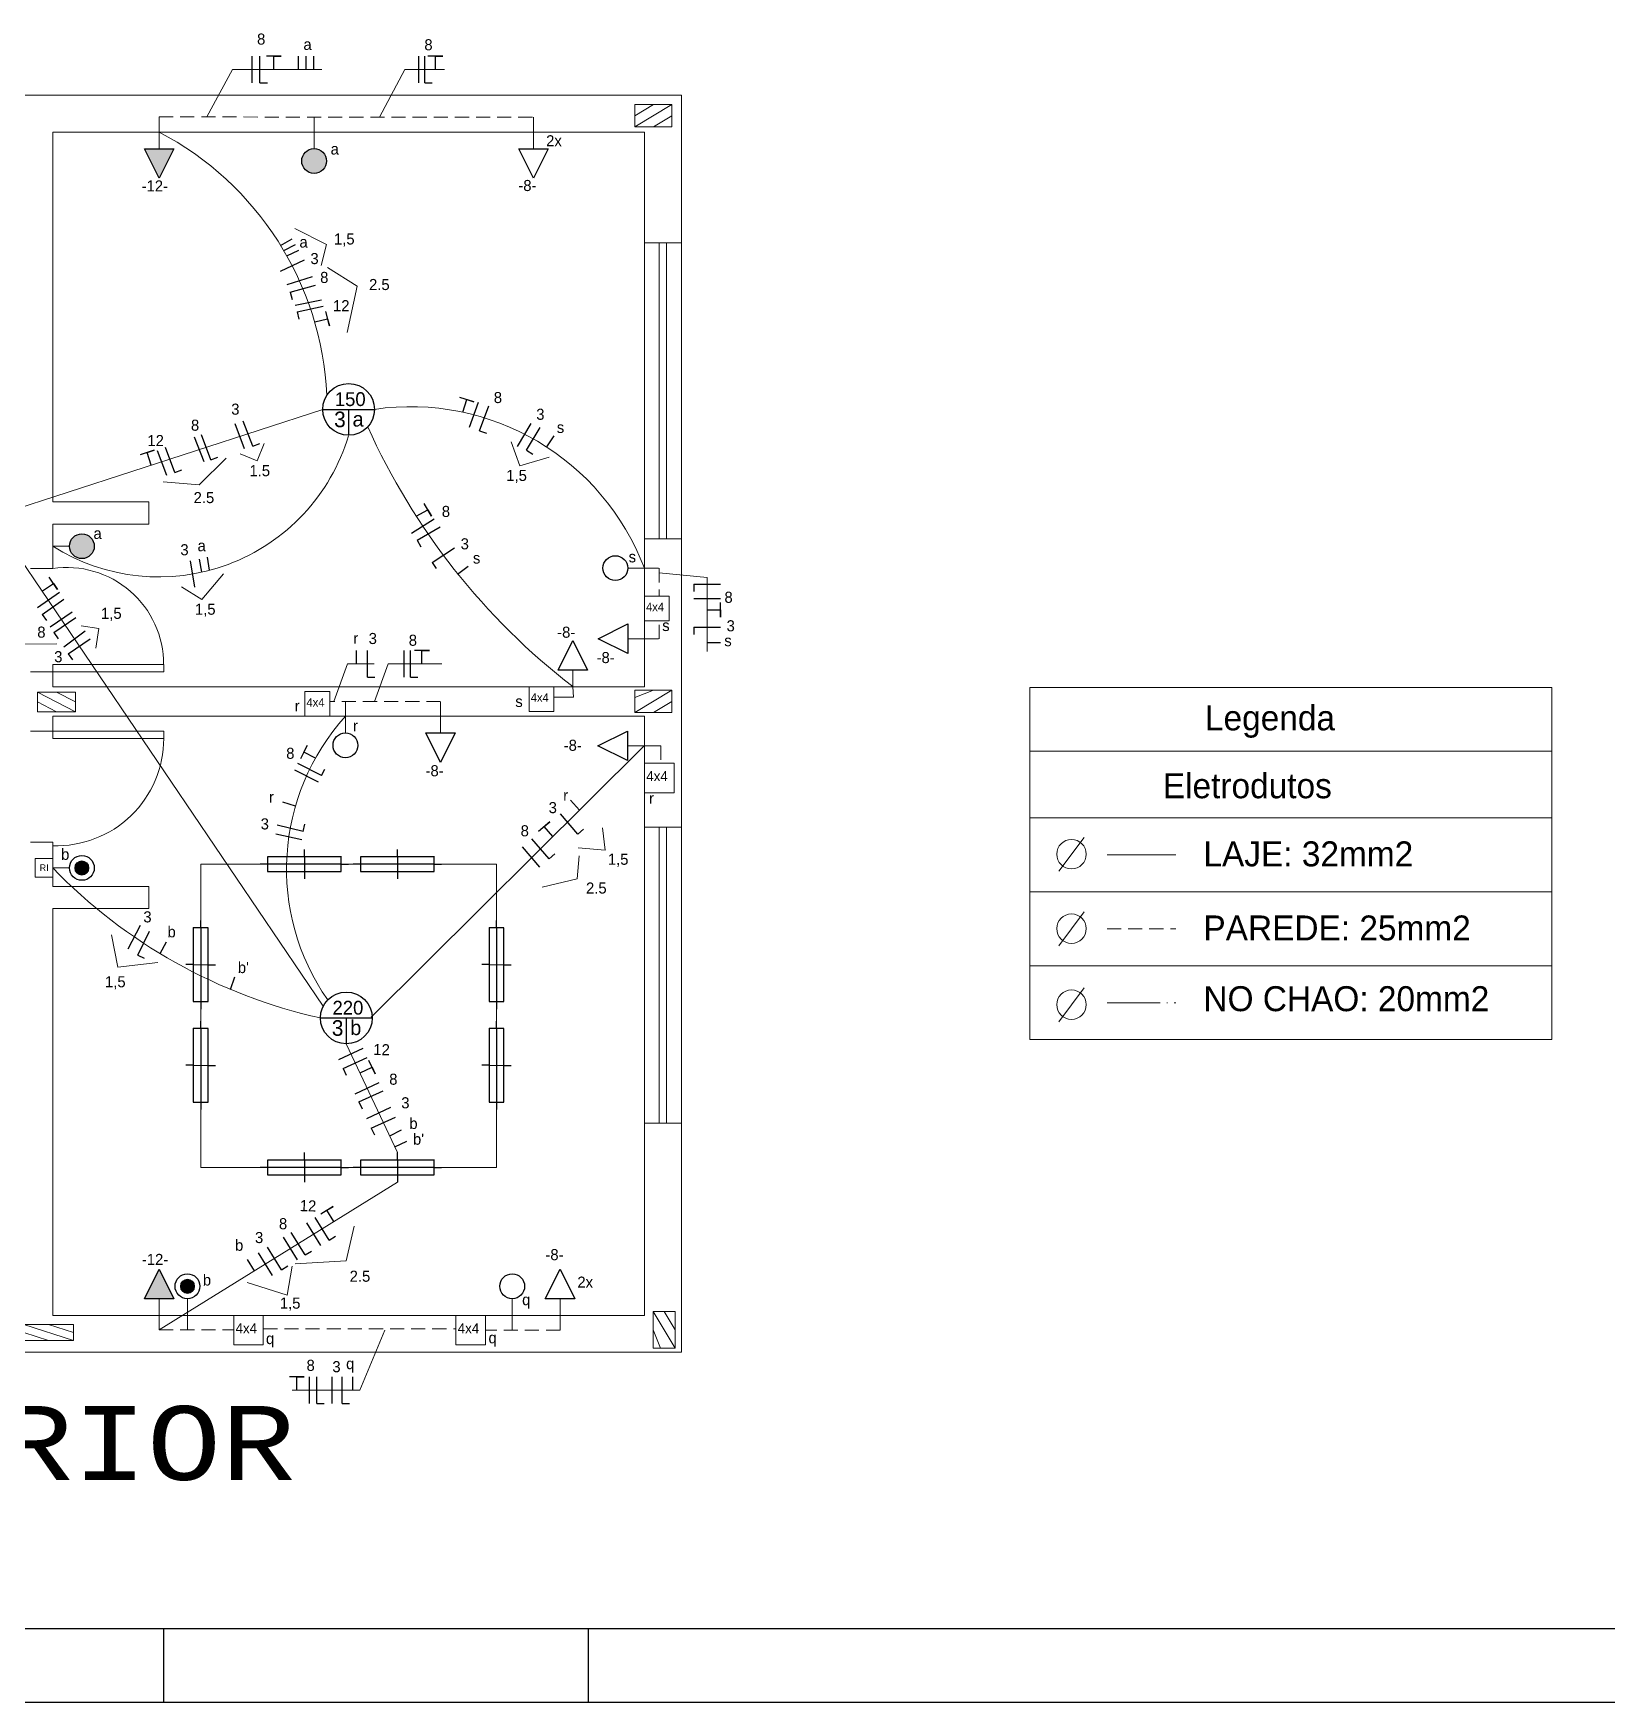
# Model space of a CAD drawing. Header units: millimetres. Extents: x -9 to 711, y 7 to 492.
# Drawn here: x 245.9 to 458.6, y 7.5 to 233.2 of the extents above; entities that cross this region are included whole.
import ezdxf

# ---------------------------------------------------------------- set-up
doc = ezdxf.new("R2010")
doc.units = ezdxf.units.MM
doc.header["$LTSCALE"] = 0.03
doc.linetypes.add('ACAD_ISO04W100', pattern=[30, 24, -3, 0, -3])
doc.linetypes.add('HIDDEN', pattern=[9.525, 6.35, -3.175])
doc.layers.get('0').update_dxf_attribs({"lineweight": 5})
for name, color, linetype, lineweight in [('lm', 85, 'Continuous', 70), ('lu', 170, 'Continuous', 5), ('mp', 240, 'Continuous', 5)]:
    doc.layers.add(name, color=color, linetype=linetype, lineweight=lineweight)

# ---------------------------------------------------------------- blocks, each defined once
blk = doc.blocks.new('iluminacao')
at = {"layer": 'mp', "color": 0, "lineweight": 30, "ltscale": 10}
for p, q in [((-3.5, 0), (3.5, 0)), ((0, 0), (0, -3.5))]:
    blk.add_line(p, q, dxfattribs=at)
blk.add_circle((0, 0), 3.5, dxfattribs=at)
for tag, p, height in [('POT', (-1.87, 0.45), 1.87), ('CI', (-1.96, -2.41), 2.11), ('CO', (0.53, -2.32), 2.01)]:
    blk.add_attdef(tag, p, '', height=height, dxfattribs=at)
blk = doc.blocks.new('comando')
at = {"layer": 'mp', "color": 0, "lineweight": 30, "ltscale": 10}
blk.add_attdef('CO', (-0.49, -0.01), '', height=1.5, dxfattribs=at)
blk = doc.blocks.new('cparalelo')
at = {"layer": 'mp', "lineweight": 30}
h = blk.add_hatch(color=0, dxfattribs=at)
edge = h.paths.add_edge_path()
edge.add_arc((0, 3.93), 1.68, 0, 360)
at = {"color": 0, "ltscale": 10}
blk.add_line((0, 2.25), (0, 0), dxfattribs=at)
at = {"layer": 'mp', "color": 0, "lineweight": 30}
blk.add_circle((0, 3.93), 1.68, dxfattribs=at)
blk = doc.blocks.new('csimples')
at = {"color": 0, "ltscale": 10}
blk.add_line((0, 2.25), (0, 0), dxfattribs=at)
at = {"layer": 'mp', "color": 0, "lineweight": 30}
blk.add_circle((0, 3.93), 1.68, dxfattribs=at)
blk = doc.blocks.new('tbaixa')
at = {"color": 0, "ltscale": 10}
blk.add_line((0, 2.25), (0, 0), dxfattribs=at)
at = {"layer": 'mp', "color": 0, "lineweight": 30}
for p, q in [((-2, 2.25), (0, 6.25)), ((0, 6.25), (2, 2.25)), ((2, 2.25), (-2, 2.25))]:
    blk.add_line(p, q, dxfattribs=at)
blk = doc.blocks.new('talta')
at = {"layer": 'mp', "lineweight": 30}
blk.add_hatch(color=0, dxfattribs=at).paths.add_polyline_path([(2, 2.25), (-2, 2.25), (0, 6.25)])
at = {"color": 0, "ltscale": 10}
blk.add_line((0, 2.25), (0, 0), dxfattribs=at)
at = {"layer": 'mp', "color": 0, "lineweight": 30}
for p, q in [((-2, 2.25), (0, 6.25)), ((0, 6.25), (2, 2.25)), ((2, 2.25), (-2, 2.25))]:
    blk.add_line(p, q, dxfattribs=at)
blk = doc.blocks.new('sanca')
at = {"layer": 'mp', "color": 0, "lineweight": 30, "ltscale": 10}
for p, q in [((-1, 5.02), (-1, -4.98)), ((1, 4.98), (-1, 4.98)), ((0, 4.98), (0, 5.98)), ((0, 4.98), (0, -4.98)), ((1, -4.98), (1, 4.98)), ((-1, 0.02), (-2, 0.02)), ((-1, 0.02), (1, 0)), ((1, 0), (2, 0)), ((-1, -4.98), (1, -4.98)), ((0, -4.98), (0, -5.98))]:
    blk.add_line(p, q, dxfattribs=at)
blk = doc.blocks.new('fase')
at = {"layer": 'mp', "color": 0, "lineweight": 30}
blk.add_line((0, -1.8), (0, 1.8), dxfattribs=at)
blk = doc.blocks.new('neutro')
at = {"color": 0, "lineweight": 30, "ltscale": 10}
blk.add_line((0, -1.8), (1, -1.8), dxfattribs=at)
at = {"layer": 'mp', "color": 0, "lineweight": 30}
blk.add_line((0, -1.8), (0, 1.8), dxfattribs=at)
blk = doc.blocks.new('retorno')
at = {"layer": 'mp', "color": 0, "lineweight": 30}
blk.add_line((0, 0), (0, 1.8), dxfattribs=at)
blk = doc.blocks.new('protecao')
at = {"layer": 'mp', "color": 0, "lineweight": 30}
for p, q in [((1, 1.8), (-1, 1.8)), ((0, 0), (0, 1.8)), ((0, 1.8), (1, 1.8))]:
    blk.add_line(p, q, dxfattribs=at)

msp = doc.modelspace()

# ---------------------------------------------------------------- hatches: boundary and pattern name
at = {"layer": 'mp', "ltscale": 10}
h = msp.add_hatch(color=3, dxfattribs=at)
h.dxf.hatch_style = 1
h.paths.add_polyline_path([(253.42, 120.35, 1), (251.49, 120.35, 1)])
h = msp.add_hatch(color=3, dxfattribs=at)
h.dxf.hatch_style = 1
h.paths.add_polyline_path([(267.7, 63.78, 1), (265.77, 63.78, 1)])

# ---------------------------------------------------------------- linework, layer by layer
at = {"layer": 'lm', "color": 0, "linetype": 'Continuous', "lineweight": 30}
msp.add_line((15.98, 17.49), (700.98, 17.49), dxfattribs=at)
at = {"layer": 'lu', "color": 0, "linetype": 'Continuous'}
for p, q in [((332.25, 223.56), (327.25, 223.56)), ((327.25, 223.56), (327.25, 220.56)), ((327.25, 220.56), (332.25, 223.56)), ((327.25, 222.06), (329.75, 223.56)), ((332.25, 223.56), (332.25, 220.56)), ((329.75, 220.56), (332.25, 222.06)), ((327.25, 220.56), (332.25, 220.56)), ((246.47, 144.12), (251.58, 141.47)), ((246.47, 142.8), (249.02, 141.47)), ((249.02, 144.12), (251.58, 142.8)), ((332.25, 144.37), (327.25, 144.37)), ((327.25, 144.37), (327.25, 142.37)), ((327.25, 143.37), (329.75, 144.37)), ((327.25, 141.37), (332.25, 144.37)), ((327.25, 142.37), (327.25, 141.37)), ((329.75, 141.37), (332.25, 142.87)), ((332.25, 141.37), (332.25, 144.37)), ((327.25, 141.37), (332.25, 141.37)), ((329.7, 60.39), (329.7, 55.39)), ((332.7, 60.39), (329.7, 60.39)), ((329.7, 60.39), (332.7, 55.39)), ((331.2, 60.39), (332.7, 57.89)), ((332.7, 55.39), (332.7, 60.39)), ((251.31, 56.47), (244.62, 58.62)), ((244.62, 57.54), (247.96, 56.47)), ((247.96, 58.62), (251.31, 57.54)), ((329.7, 57.89), (330.7, 55.39)), ((329.7, 55.39), (331.7, 55.39)), ((331.7, 55.39), (332.7, 55.39))]:
    msp.add_line(p, q, dxfattribs=at)
for points in [[(246.47, 144.12), (251.58, 144.12), (251.58, 141.47), (246.47, 141.47)], [(244.62, 58.62), (251.31, 58.62), (251.31, 56.47), (244.62, 56.47)]]:
    msp.add_lwpolyline(points, close=True, dxfattribs=at)
at = {"layer": 'mp', "color": 3, "ltscale": 10}
for p, q in [((269.38, 221.89), (272.82, 228.32)), ((272.82, 228.32), (284.92, 228.32)), ((292.7, 221.88), (296.14, 228.31)), ((296.14, 228.31), (301.5, 228.31)), ((262.9, 219.86), (262.9, 221.89)), ((283.87, 219.86), (283.87, 221.88)), ((313.52, 219.86), (313.52, 221.86)), ((248.53, 219.85), (248.53, 219.85)), ((268.53, 219.85), (268.53, 219.85)), ((313.53, 219.85), (313.53, 219.85)), ((285.03, 182.35), (242.01, 168.35)), ((240.65, 167.23), (285.1, 101.64)), ((337.02, 159.61), (330.53, 160.23)), ((337.02, 159.61), (337.02, 149.63)), ((328.53, 157.11), (331.88, 157.11)), ((328.53, 153.76), (328.53, 157.11)), ((331.88, 157.11), (331.88, 153.76)), ((331.88, 153.76), (328.53, 153.76)), ((286.54, 142.85), (288.36, 147.94)), ((288.36, 147.94), (291.98, 147.94)), ((292.05, 142.85), (293.86, 147.94)), ((293.86, 147.94), (301.12, 147.94)), ((312.94, 144.85), (316.29, 144.85)), ((312.94, 141.5), (312.94, 144.85)), ((316.29, 144.85), (316.29, 141.5)), ((318.85, 144.85), (318.93, 143.43)), ((282.62, 144.21), (285.97, 144.21)), ((282.62, 140.85), (282.62, 144.21)), ((285.97, 144.21), (285.97, 140.85)), ((288.1, 140.85), (288.1, 142.85)), ((318.93, 143.43), (316.29, 143.43)), ((285.97, 140.85), (282.62, 140.85)), ((316.29, 141.5), (312.94, 141.5)), ((291.59, 100.17), (328.5, 136.86)), ((328.5, 136.86), (330.77, 136.86)), ((380.64, 136.14), (451.25, 136.14)), ((328.53, 134.52), (332.53, 134.52)), ((328.53, 130.52), (328.53, 134.52)), ((332.53, 134.52), (332.53, 130.52)), ((332.53, 130.52), (328.53, 130.52)), ((380.64, 127.1), (451.25, 127.1)), ((384.56, 119.89), (388, 124.47)), ((391.08, 122.1), (400.4, 122.1)), ((380.64, 117.1), (451.25, 117.1)), ((384.56, 109.83), (388, 114.42)), ((380.64, 107.1), (451.25, 107.1)), ((384.56, 99.55), (388, 104.13)), ((288.22, 96.56), (295.15, 81.85)), ((295.13, 77.85), (262.91, 57.87)), ((262.91, 59.87), (262.91, 57.87)), ((266.74, 59.85), (266.74, 57.85)), ((272.99, 59.85), (276.99, 59.85)), ((272.99, 55.85), (272.99, 59.85)), ((276.99, 55.86), (276.99, 59.86)), ((276.99, 59.85), (276.99, 55.85)), ((303.02, 59.85), (307.02, 59.85)), ((303.02, 55.85), (303.02, 59.85)), ((307.02, 59.85), (307.02, 55.85)), ((310.65, 59.85), (310.65, 57.85)), ((317.13, 59.85), (317.13, 57.85)), ((290.04, 49.73), (293.42, 57.86)), ((276.99, 55.85), (272.99, 55.85)), ((274.99, 55.85), (276.99, 55.85)), ((307.02, 55.85), (303.02, 55.85)), ((290.04, 49.73), (280.91, 49.73))]:
    msp.add_line(p, q, dxfattribs=at)
at = {"layer": 'mp', "color": 0}
for p, q in [((333.53, 224.85), (240.53, 224.85)), ((333.53, 204.85), (333.53, 224.85)), ((328.53, 219.85), (248.53, 219.85)), ((248.53, 169.85), (248.53, 219.85)), ((328.53, 204.85), (328.53, 219.85)), ((328.53, 164.85), (328.53, 204.85)), ((328.53, 204.85), (333.53, 204.85)), ((330.53, 204.85), (330.53, 164.85)), ((331.53, 204.85), (331.53, 164.85)), ((333.53, 164.85), (333.53, 204.85)), ((261.53, 169.85), (248.53, 169.85)), ((261.53, 166.85), (261.53, 169.85)), ((261.53, 169.85), (261.53, 166.85)), ((248.53, 160.85), (248.53, 166.85)), ((248.53, 166.85), (261.53, 166.85)), ((333.53, 164.85), (328.53, 164.85)), ((328.53, 164.85), (328.53, 144.85)), ((333.53, 125.85), (333.53, 164.85)), ((245.53, 160.85), (248.53, 160.85)), ((248.53, 146.85), (245.53, 146.85)), ((263.53, 147.85), (248.53, 147.85)), ((248.53, 147.85), (248.53, 146.85)), ((248.53, 144.85), (248.53, 146.85)), ((248.53, 146.85), (263.53, 146.85)), ((263.53, 146.85), (263.53, 147.85)), ((328.53, 144.85), (248.53, 144.85)), ((328.53, 140.85), (248.53, 140.85)), ((248.53, 140.85), (248.53, 138.85)), ((328.53, 125.85), (328.53, 140.85)), ((248.53, 138.85), (245.53, 138.85)), ((248.53, 138.85), (263.53, 138.85)), ((248.53, 137.85), (248.53, 138.85)), ((263.53, 137.85), (248.53, 137.85)), ((263.53, 138.85), (263.53, 137.85)), ((333.53, 125.85), (328.53, 125.85)), ((328.53, 125.85), (328.53, 85.85)), ((328.53, 125.85), (329.53, 125.85)), ((328.53, 125.85), (330.53, 125.85)), ((330.53, 125.85), (330.53, 85.85)), ((333.53, 125.85), (331.53, 125.85)), ((331.53, 125.85), (331.53, 85.85)), ((333.53, 85.85), (333.53, 125.85)), ((248.53, 123.85), (245.53, 123.85)), ((248.53, 122.85), (248.53, 123.85)), ((248.53, 117.85), (248.53, 122.85)), ((261.53, 117.85), (248.53, 117.85)), ((248.53, 117.85), (261.53, 117.85)), ((248.53, 117.85), (261.53, 117.85)), ((261.53, 114.85), (261.53, 117.85)), ((248.53, 59.85), (248.53, 114.85)), ((248.53, 114.85), (261.53, 114.85)), ((333.53, 85.85), (328.53, 85.85)), ((328.53, 85.85), (328.53, 59.85)), ((333.53, 85.85), (333.53, 59.85)), ((328.53, 59.85), (248.53, 59.85)), ((261.53, 59.85), (260.53, 59.85)), ((333.53, 59.85), (333.53, 54.85)), ((333.53, 54.85), (67.53, 54.85))]:
    msp.add_line(p, q, dxfattribs=at)
at = {"layer": 'mp', "color": 3, "linetype": 'HIDDEN', "ltscale": 10}
for p, q in [((262.9, 221.89), (313.52, 221.86)), ((328.53, 160.88), (330.53, 160.86)), ((330.53, 160.86), (330.53, 157.11)), ((330.53, 151.33), (330.53, 153.76)), ((328.53, 151.33), (330.53, 151.33)), ((300.95, 142.85), (285.97, 142.85)), ((300.95, 140.85), (300.95, 142.85)), ((330.77, 136.86), (330.77, 134.52)), ((391.08, 112.1), (400.4, 112.1)), ((262.91, 57.87), (272.99, 57.87)), ((276.99, 58.02), (303.02, 58.02)), ((317.13, 57.85), (307.02, 57.85))]:
    msp.add_line(p, q, dxfattribs=at)
at = {"layer": 'mp', "color": 1, "ltscale": 10}
for p, q in [((281.25, 206.8), (285.52, 204.65)), ((285.52, 204.65), (284.81, 201.82)), ((285.66, 201.55), (289.7, 199)), ((289.7, 199), (288.32, 192.73)), ((273.87, 176.35), (276.18, 175.4)), ((276.18, 175.4), (277.1, 177.72)), ((310.51, 177.97), (311.7, 174.7)), ((268.34, 172.14), (271.98, 175.77)), ((311.7, 174.7), (315.63, 175.91)), ((263.46, 172.54), (268.34, 172.14)), ((265.91, 158.37), (268.7, 156.66)), ((268.7, 156.66), (271.61, 160.13)), ((252.37, 153.1), (254.76, 152.74)), ((254.76, 152.74), (254.37, 150.07)), ((243.25, 150.58), (249.06, 150.65)), ((322.87, 125.78), (323.24, 122.76)), ((319.69, 121.98), (319.43, 118.85)), ((323.24, 122.76), (319.59, 123.07)), ((268.53, 120.85), (308.53, 120.85)), ((268.53, 79.85), (268.53, 120.85)), ((308.53, 120.85), (308.53, 79.85)), ((319.43, 118.85), (314.69, 117.76)), ((256.45, 111.3), (257.33, 106.95)), ((257.33, 106.95), (262.71, 107.57)), ((268.53, 79.85), (289.15, 79.85)), ((301.1, 79.85), (308.53, 79.85)), ((289.3, 71.93), (288.2, 67.24)), ((280.88, 66.48), (280.23, 62.57)), ((288.2, 67.24), (281.29, 66.82)), ((280.23, 62.57), (274.81, 64.31))]:
    msp.add_line(p, q, dxfattribs=at)
at = {"layer": 'mp', "color": 3, "linetype": 'ACAD_ISO04W100', "ltscale": 10}
msp.add_line((391.08, 102.12), (400.4, 102.12), dxfattribs=at)
at = {"layer": 'mp', "color": 0, "lineweight": 30}
for p, q in [((205.98, 17.49), (320.98, 17.49)), ((263.48, 17.49), (263.48, 7.49)), ((320.98, 7.49), (320.98, 17.49)), ((710.98, 7.49), (-9.02, 7.49)), ((510.98, 7.49), (320.98, 7.49)), ((510.98, 7.49), (320.98, 7.49))]:
    msp.add_line(p, q, dxfattribs=at)
at = {"layer": 'mp', "color": 3, "ltscale": 10}
for points in [[(380.64, 144.73), (451.25, 144.73), (451.25, 97.15), (380.64, 97.15)], [(246.15, 121.61), (248.53, 121.61), (248.53, 119.1), (246.15, 119.1)]]:
    msp.add_lwpolyline(points, close=True, dxfattribs=at)
for centre, radius in [((386.28, 122.2), 1.99), ((252.45, 120.35), 0.963), ((386.28, 112.14), 1.99), ((386.28, 101.86), 1.99), ((266.74, 63.78), 0.963)]:
    msp.add_circle(centre, radius, dxfattribs=at)
for centre, radius, start, end in [((243.16, 182.23), 42.49, 2.7554, 62.3087), ((296.91, 148.91), 33.8, 20.7354, 98.3169), ((262.87, 186.44), 26.75, 237.6222, 343.3786), ((375.16, 217.83), 92.17, 204.2349, 232.3456), ((311.02, 120.17), 30.88, 137.9316, 214.9192), ((300.46, 170.56), 72.24, 224.0311, 257.4139)]:
    msp.add_arc(centre, radius, start, end, dxfattribs=at)
at = {"layer": 'mp', "color": 0}
msp.add_arc((250.39, 147.85), 13.13, 0, 98.1712, dxfattribs=at)
at = {"layer": 'mp', "color": 0, "linetype": 'Continuous'}
msp.add_arc((249.02, 137.85), 14.51, 268.058, 0, dxfattribs=at)

# ---------------------------------------------------------------- block references
at = {"layer": 'mp', "color": 3, "ltscale": 10}
for name, p, values in [('comando', (276.64, 231.68), {'CO': '8'}), ('comando', (282.91, 230.96), {'CO': 'a'}), ('comando', (299.26, 230.91), {'CO': '8'}), ('comando', (315.73, 217.93), {'CO': '2x'}), ('comando', (286.59, 216.82), {'CO': 'a'}), ('comando', (261.03, 211.82), {'CO': '-12-'}), ('comando', (311.97, 211.88), {'CO': '-8-'}), ('comando', (282.37, 204.24), {'CO': 'a'}), ('comando', (283.85, 202), {'CO': '3'}), ('comando', (285.17, 199.45), {'CO': '8'}), ('comando', (286.91, 195.63), {'CO': '12'}), ('iluminacao', (288.53, 182.35), {'CO': 'a', 'CI': '3', 'POT': '150'}), ('comando', (273.15, 181.64), {'CO': '3'}), ('comando', (308.65, 183.21), {'CO': '8'}), ('comando', (267.7, 179.47), {'CO': '8'}), ('comando', (314.39, 180.95), {'CO': '3'}), ('comando', (261.81, 177.39), {'CO': '12'}), ('comando', (317.17, 179.17), {'CO': 's'}), ('comando', (301.62, 167.81), {'CO': '8'}), ('comando', (254.52, 164.84), {'CO': 'a'}), ('comando', (304.17, 163.43), {'CO': '3'}), ('comando', (266.27, 162.63), {'CO': '3'}), ('comando', (268.59, 163.18), {'CO': 'a'}), ('comando', (305.83, 161.51), {'CO': 's'}), ('comando', (326.88, 161.67), {'CO': 's'}), ('comando', (339.84, 156.2), {'CO': '8'}), ('comando', (331.42, 152.39), {'CO': 's'}), ('comando', (340.13, 152.35), {'CO': '3'}), ('comando', (246.92, 151.49), {'CO': '8'}), ('comando', (289.66, 150.66), {'CO': 'r'}), ('comando', (291.73, 150.63), {'CO': '3'}), ('comando', (297.15, 150.39), {'CO': '8'}), ('comando', (317.22, 151.48), {'CO': '-8-'}), ('comando', (339.82, 150.34), {'CO': 's'}), ('comando', (249.21, 148.17), {'CO': '3'}), ('comando', (322.55, 148.05), {'CO': '-8-'}), ('comando', (281.74, 141.52), {'CO': 'r'}), ('comando', (311.56, 142.12), {'CO': 's'}), ('comando', (289.6, 138.83), {'CO': 'r'}), ('comando', (318.1, 136.19), {'CO': '-8-'}), ('comando', (280.58, 135.11), {'CO': '8'}), ('comando', (299.42, 132.75), {'CO': '-8-'}), ('comando', (278.26, 129.2), {'CO': 'r'}), ('comando', (316.07, 127.76), {'CO': '3'}), ('comando', (318.03, 129.43), {'CO': 'r'}), ('comando', (329.65, 129.03), {'CO': 'r'}), ('comando', (277.13, 125.56), {'CO': '3'}), ('comando', (312.28, 124.63), {'CO': '8'}), ('comando', (250.14, 121.45), {'CO': 'b'}), ('comando', (261.26, 112.99), {'CO': '3'}), ('comando', (264.53, 110.97), {'CO': 'b'}), ('comando', (274.04, 106.14), {'CO': "b'"}), ('iluminacao', (288.22, 100.06), {'CO': 'b', 'CI': '3', 'POT': '220'}), ('comando', (294.51, 91.04), {'CO': '8'}), ('comando', (296.14, 87.85), {'CO': '3'}), ('comando', (297.23, 85.06), {'CO': 'b'}), ('comando', (297.72, 82.93), {'CO': "b'"}), ('comando', (279.6, 71.5), {'CO': '8'}), ('comando', (273.66, 68.59), {'CO': 'b'}), ('comando', (276.36, 69.63), {'CO': '3'}), ('comando', (261.06, 66.67), {'CO': '-12-'}), ('comando', (315.63, 67.32), {'CO': '-8-'}), ('comando', (269.31, 63.89), {'CO': 'b'}), ('comando', (319.95, 63.6), {'CO': '2x'}), ('comando', (312.48, 61.23), {'CO': 'q'}), ('comando', (277.85, 55.97), {'CO': 'q'}), ('comando', (307.93, 56.08), {'CO': 'q'}), ('comando', (283.33, 52.35), {'CO': '8'}), ('comando', (286.82, 52.17), {'CO': '3'}), ('comando', (288.68, 52.58), {'CO': 'q'})]:
    msp.add_blockref(name, p, dxfattribs=at).add_auto_attribs(values)
for name, p in [('fase', (275.49, 228.3)), ('neutro', (276.54, 228.3)), ('protecao', (278.43, 228.32)), ('retorno', (281.74, 228.32)), ('retorno', (282.81, 228.32)), ('retorno', (283.84, 228.32)), ('fase', (298.03, 228.31)), ('neutro', (298.82, 228.31)), ('protecao', (300.26, 228.31)), ('retorno', (289.61, 147.94)), ('neutro', (291.07, 147.94)), ('fase', (296.05, 147.94)), ('neutro', (296.89, 147.94)), ('protecao', (298.45, 147.94)), ('tbaixa', (318.85, 144.85)), ('talta', (262.91, 59.85)), ('csimples', (266.74, 59.85)), ('csimples', (310.65, 59.85)), ('tbaixa', (317.13, 59.85)), ('protecao', (281.54, 49.73)), ('fase', (283.24, 49.73)), ('neutro', (284.22, 49.73)), ('fase', (286.29, 49.73)), ('neutro', (287.65, 49.73)), ('retorno', (289.09, 49.73))]:
    msp.add_blockref(name, p, dxfattribs=at)
for name, p, rotation in [('talta', (262.91, 219.85), 180), ('cparalelo', (283.87, 219.86), 180), ('tbaixa', (313.53, 219.85), 180), ('retorno', (279.34, 204.51), 299.6469642198875), ('retorno', (279.75, 203.84), 295.8836040342904), ('retorno', (280.18, 203.09), 295.8092754137286), ('fase', (280.91, 201.75), 115.2319994485388), ('fase', (281.88, 199.73), 107.2919026235469), ('neutro', (282.34, 198.67), 285.9440936899068), ('fase', (283.08, 196.79), 281.1881970888862), ('neutro', (283.33, 195.91), 282.0510353655087), ('protecao', (283.94, 194.17), 284.0925290529969), ('protecao', (303.99, 181.96), 343.0132280356107), ('fase', (305.49, 181.65), 339.6762702268235), ('neutro', (306.85, 181.15), 339.6762702268235), ('neutro', (274.93, 179.07), 20.77155712016143), ('fase', (268.34, 176.92), 20.77155712016143), ('neutro', (269.27, 177.22), 20.77155712016143), ('fase', (273.83, 178.71), 20.77155712016143), ('fase', (312.29, 178.88), 329.1387955305783), ('neutro', (313.49, 178.37), 329.1551362973541), ('retorno', (315.34, 177.27), 326.8895669608718), ('protecao', (261.83, 174.8), 18.03723591621669), ('fase', (263.31, 175.08), 20.77155712016143), ('neutro', (264.4, 175.49), 20.77155712016143), ('protecao', (297.68, 167.89), 299.1272281403351), ('fase', (298.55, 166.58), 301.8384534518212), ('cparalelo', (248.53, 163.85), 270), ('neutro', (299.34, 165.55), 300.0276418649179), ('neutro', (301.34, 162.64), 303.2110428648742), ('csimples', (328.53, 160.88), 90), ('fase', (267.45, 160.09), 9.273705272603285), ('retorno', (268.67, 160.33), 9.273705272603285), ('retorno', (269.74, 160.59), 9.273705272603285), ('retorno', (303.25, 160.08), 305.6995694884615), ('protecao', (247.12, 157.8), 304.255781072936), ('neutro', (337.02, 158.73), 270), ('fase', (247.94, 156.6), 305.0788563354092), ('neutro', (248.56, 155.67), 305.0788563354092), ('fase', (337.02, 156.74), 90), ('protecao', (337.02, 155.24), 270), ('fase', (249.68, 153.95), 304.255781072936), ('neutro', (250.17, 153.18), 304.255781072936), ('fase', (251.46, 151.28), 126.5433100869347), ('neutro', (252.11, 150.31), 304.255781072936), ('tbaixa', (328.53, 151.33), 90.00000000000034), ('neutro', (337.02, 152.91), 270), ('retorno', (337.02, 150.85), 270), ('csimples', (288.1, 140.85), 180), ('tbaixa', (300.95, 140.85), 180), ('tbaixa', (328.5, 136.86), 90), ('protecao', (284.07, 135.19), 62.88588660926455), ('fase', (282.84, 132.76), 62.88588660926455), ('neutro', (283.26, 133.65), 62.88588660926455), ('retorno', (281.35, 128.71), 73.42394969603265), ('retorno', (319.73, 128.14), 40.80934043501485), ('neutro', (280.64, 125.7), 76.80867222930007), ('protecao', (316.15, 124.58), 40.80934043501475), ('neutro', (318.36, 126.28), 40.80934043501485), ('fase', (280.46, 124.58), 257.2655380874172), ('neutro', (314.49, 122.94), 40.80934043501505), ('csimples', (248.53, 120.35), 270), ('fase', (313.21, 121.83), 40.80934043501484), ('fase', (259.56, 111.02), 332.1579268649212), ('retorno', (263.05, 108.77), 332.1579268649212), ('retorno', (272.56, 103.93), 341.1921676355788), ('fase', (288.85, 95.2), 294.9369997088707), ('neutro', (289.42, 93.97), 294.9369997088707), ('protecao', (290.07, 92.64), 294.9369997088707), ('fase', (291.05, 90.56), 294.9369997088707), ('neutro', (291.56, 89.46), 294.9369997088707), ('fase', (292.62, 87.22), 294.9369997088707), ('neutro', (293.23, 85.91), 294.9369997088707), ('retorno', (294.09, 84.1), 297.6380230794286), ('retorno', (294.78, 82.63), 294.9369997088707), ('protecao', (286.55, 72.53), 31.75962399324916), ('fase', (283.82, 70.84), 31.75962399324916), ('neutro', (284.97, 71.56), 31.75962399324916), ('fase', (280.69, 68.9), 31.75962399324916), ('neutro', (281.72, 69.54), 31.75962399324916), ('fase', (277.28, 66.78), 31.75962399324916), ('neutro', (278.51, 67.55), 31.75962399324916), ('retorno', (275.79, 65.86), 31.75962399324916)]:
    msp.add_blockref(name, p, dxfattribs=dict(at, rotation=rotation))
at = {"layer": 'mp', "color": 1, "ltscale": 10}
for p, values in [((287.04, 204.65), {'CO': '1,5'}), ((291.78, 198.49), {'CO': '2.5'}), ((275.61, 173.32), {'CO': '1.5'}), ((310.34, 172.68), {'CO': '1,5'}), ((268.06, 169.68), {'CO': '2.5'}), ((268.24, 154.59), {'CO': '1,5'}), ((255.54, 154.03), {'CO': '1,5'}), ((324.07, 120.78), {'CO': '1,5'}), ((321.12, 116.89), {'CO': '2.5'}), ((256.08, 104.22), {'CO': '1,5'}), ((289.16, 64.4), {'CO': '2.5'}), ((279.72, 60.76), {'CO': '1,5'})]:
    msp.add_blockref('comando', p, dxfattribs=at).add_auto_attribs(values)
at = {"layer": 'mp', "color": 3, "ltscale": 10}
for p, xscale, yscale, zscale, values in [((329.11, 155.07), 0.7542427377401509, 0.7542427377401509, 0.7542427377401509, {'CO': '4x4'}), ((283.2, 142.17), 0.7542427377401509, 0.7542427377401509, 0.7542427377401509, {'CO': '4x4'}), ((313.52, 142.82), 0.7542427377401509, 0.7542427377401509, 0.7542427377401509, {'CO': '4x4'}), ((405.43, 138.97), 2.252150116331681, 2.252150116331681, 2.252150116331681, {'CO': 'Legenda'}), ((329.22, 132.09), 0.9, 0.9, 0.9, {'CO': '4x4'}), ((399.73, 129.79), 2.252150116331681, 2.252150116331681, 2.252150116331681, {'CO': 'Eletrodutos'}), ((405.22, 120.58), 2.252150116331681, 2.252150116331681, 2.252150116331681, {'CO': 'LAJE: 32mm2'}), ((247.05, 119.92), 0.6076202541980921, 0.6076202541980921, 0.6076202541980921, {'CO': 'RI'}), ((405.22, 110.56), 2.252150116331681, 2.252150116331681, 2.252150116331681, {'CO': 'PAREDE: 25mm2'}), ((405.22, 101), 2.252150116331681, 2.252150116331681, 2.252150116331681, {'CO': 'NO CHAO: 20mm2'}), ((273.68, 57.43), 0.9, 0.9, 0.9, {'CO': '4x4'}), ((303.72, 57.43), 0.9, 0.9, 0.9, {'CO': '4x4'})]:
    msp.add_blockref('comando', p, dxfattribs=dict(at, xscale=xscale, yscale=yscale, zscale=zscale)).add_auto_attribs(values)
at = {"layer": 'mp', "color": 1, "ltscale": 10, "rotation": 270}
for p in [(282.55, 120.85), (295.13, 120.85), (282.55, 79.85)]:
    msp.add_blockref('sanca', p, dxfattribs=at)
at = {"layer": 'mp', "color": 1, "ltscale": 10}
for p in [(268.53, 107.25), (308.53, 107.25), (268.53, 93.65), (308.53, 93.65)]:
    msp.add_blockref('sanca', p, dxfattribs=at)
at = {"layer": 'mp', "color": 3, "linetype": 'HIDDEN', "ltscale": 10, "rotation": 333.5492506599637}
msp.add_blockref('neutro', (260.81, 110.18), dxfattribs=at)
at = {"layer": 'mp', "color": 3, "ltscale": 10, "rotation": 358.4003319535097}
for p in [(292.34, 95.06), (282.4, 73.94)]:
    msp.add_blockref('comando', p, dxfattribs=at).add_auto_attribs({'CO': '12'})
at = {"layer": 'mp', "color": 217, "ltscale": 10, "true_color": 0x93278f, "rotation": 270}
msp.add_blockref('sanca', (295.13, 79.85), dxfattribs=at)

# ---------------------------------------------------------------- texts
at = {"layer": 'mp', "color": 0, "lineweight": 30, "insert": (100.92, 47.59), "char_height": 10, "width": 268.826, "attachment_point": 1}
msp.add_mtext('{\\fCourier New|b0|i0|c0|p49;PAVIMENTO SUPERIOR}', dxfattribs=at)

doc.saveas('drawing.dxf')
